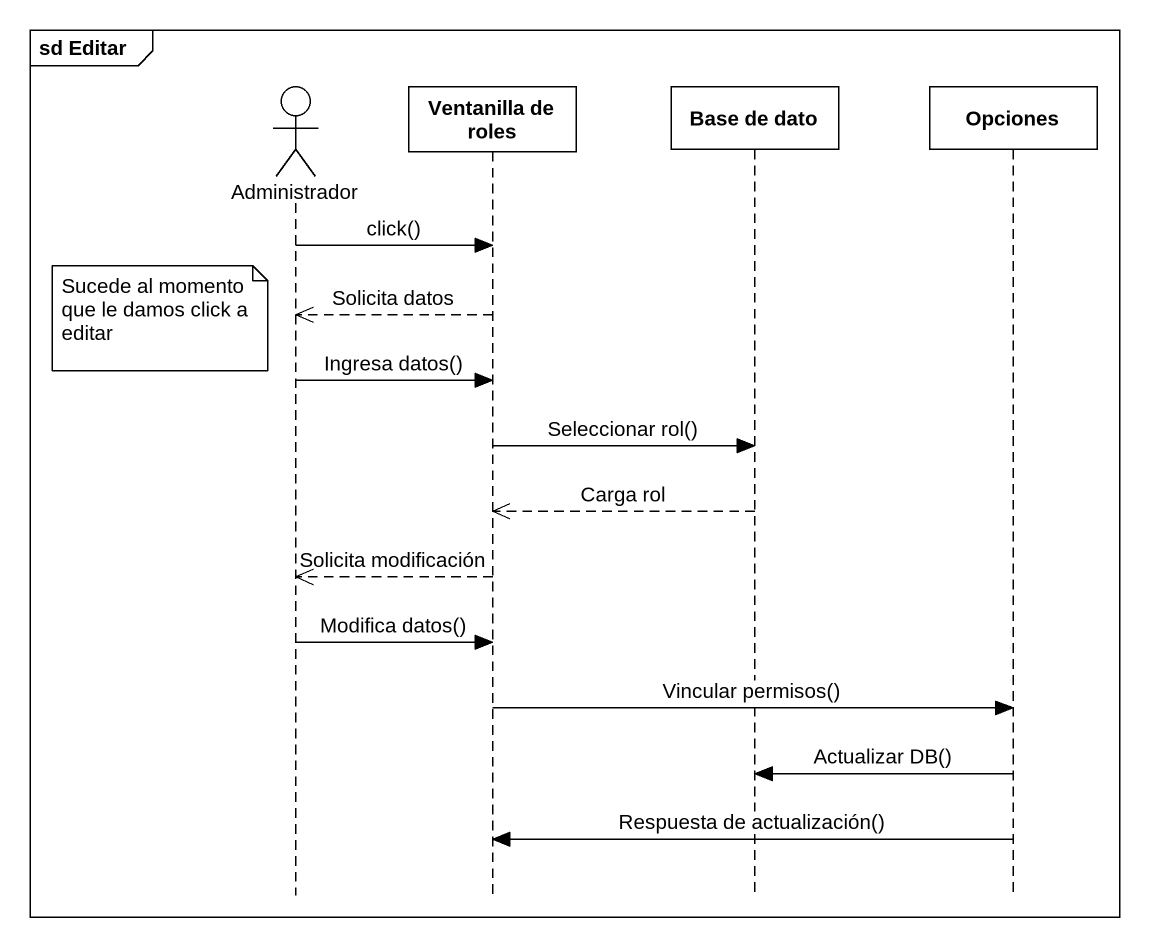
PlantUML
@startuml
mainframe sd Editar
hide footbox
actor Administrador
participant "Ventanilla de roles" as Ventanilla_de_roles
participant "Base de dato" as Base_de_dato
participant Opciones

Administrador -> Ventanilla_de_roles : click()
Ventanilla_de_roles -->> Administrador : Solicita datos
note left of Administrador : Sucede al momento que le damos click a editar
Administrador -> Ventanilla_de_roles : Ingresa datos()
Ventanilla_de_roles -> Base_de_dato : Seleccionar rol()
Base_de_dato -->> Ventanilla_de_roles : Carga rol
Ventanilla_de_roles -->> Administrador : Solicita modificación
Administrador -> Ventanilla_de_roles : Modifica datos()
Ventanilla_de_roles -> Opciones : Vincular permisos()
Opciones -> Base_de_dato : Actualizar DB()
Opciones -> Ventanilla_de_roles : Respuesta de actualización()
@enduml
